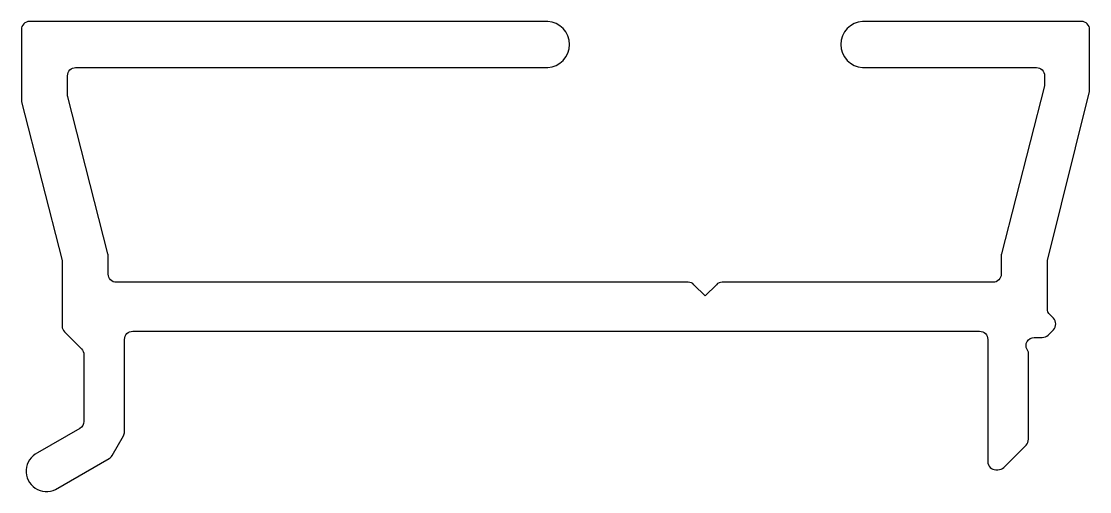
# Model space of a CAD drawing. Extents: x 453.5 to 492.8, y 818.6 to 835.9.
import ezdxf

# ---------------------------------------------------------------- set-up
doc = ezdxf.new("R2010")
doc.units = 0
doc.linetypes.add('AUSGEZOGEN', pattern=[0])
doc.layers.get('0').update_dxf_attribs({"linetype": 'CONTINUOUS'})

msp = doc.modelspace()

# ---------------------------------------------------------------- linework, layer by layer
at = {"color": 7, "linetype": 'AUSGEZOGEN'}
msp.add_lwpolyline([(489.357, 819.367), (489.433, 819.367, 0.198912), (489.645, 819.455), (490.469, 820.279, 0.198912), (490.557, 820.492), (490.557, 823.696), (490.504, 823.791, -0.571863), (490.767, 824.237), (491.064, 824.237, 0.198912), (491.277, 824.325), (491.473, 824.522, 0.414214), (491.473, 824.946), (491.341, 825.079, -0.198912), (491.253, 825.291), (491.253, 827.067), (492.81, 833.285), (492.81, 835.568, 0.414214), (492.51, 835.868), (484.447, 835.868, 0.942905), (484.447, 834.168), (490.85, 834.168, -0.414214), (491.15, 833.868), (491.15, 833.5), (489.562, 827.318, 0.062926), (489.553, 827.244), (489.553, 826.567, -0.414214), (489.253, 826.267), (479.27, 826.267, 0.198912), (479.058, 826.179), (478.646, 825.767), (478.233, 826.179, 0.198912), (478.021, 826.267), (456.953, 826.267, -0.414214), (456.653, 826.567), (456.653, 827.244, 0.062926), (456.643, 827.318), (455.162, 833.086, -0.062926), (455.153, 833.16), (455.153, 833.868, -0.414214), (455.453, 834.168), (472.844, 834.168, 0.942905), (472.844, 835.868), (453.753, 835.868, 0.414214), (453.453, 835.568), (453.453, 832.908), (454.953, 827.067), (454.953, 824.654, 0.19882), (455.041, 824.442), (455.667, 823.815, -0.19882), (455.755, 823.602), (455.755, 821.146, -0.267991), (455.605, 820.886), (454.047, 819.987, 1.000239), (454.713, 818.643), (456.686, 819.783, 0.130801), (456.795, 819.892), (457.215, 820.613, 0.132423), (457.255, 820.764), (457.255, 824.167, -0.414214), (457.555, 824.467), (488.757, 824.467, -0.414214), (489.057, 824.167), (489.057, 819.667, 0.414214), (489.357, 819.367)], format="xyb", dxfattribs=at)

doc.saveas('drawing.dxf')
